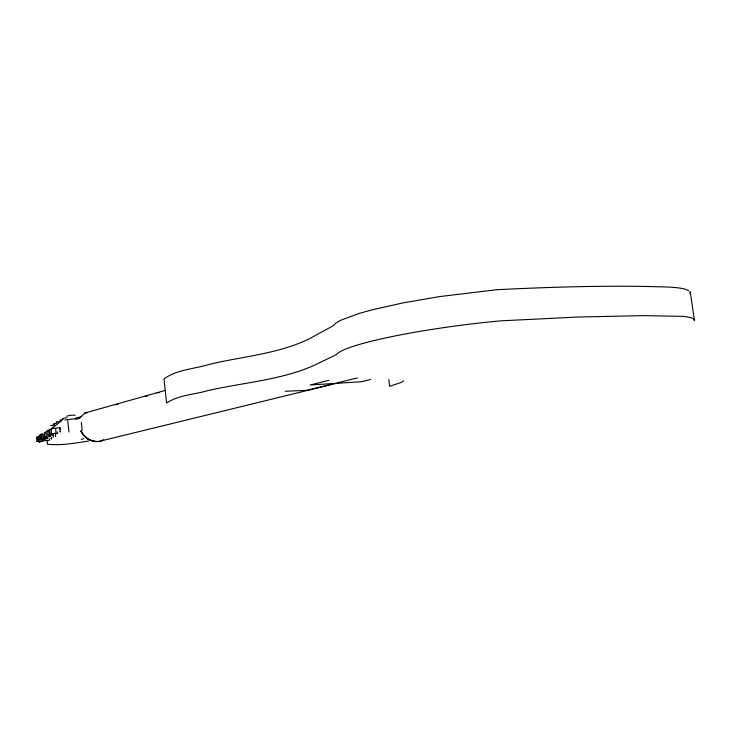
<?xml version="1.0" encoding="UTF-8"?>
<svg xmlns="http://www.w3.org/2000/svg" width="731" height="731" viewBox="0 0 731 731"><rect width="100%" height="100%" fill="white"/><g stroke="black" fill="none" stroke-linecap="round" stroke-linejoin="round"><path stroke-width="1.1" d="M44.015 439.084L43.732 439.733M40.744 441.067L39.776 442.228L38.606 441.259L36.915 441.341L36.55 437.12L38.24 437.028L37.939 439.176L38.423 439.139L38.24 437.028L39.209 435.859M51.874 428.668L59.933 427.562L60.307 432.058L60.024 431.555M41.877 440.967L49.352 440.281L49.47 438.984M59.851 427.544L59.723 429.435M403.622 380.796L401.758 382.24L389.641 386.315L388.81 379.535M81.287 439.386L83.727 438.618M43.906 438.984L42.928 440.153L41.74 439.176L40.031 439.258L39.657 434.991L42.361 433.721L41.375 434.899M75.933 419.009L79.332 418.068L84.906 412.997L165.142 390.445M50.64 429.307L61.879 420.563M49.799 429.508L46.994 430.833L47.378 435.228L49.169 435.128L50.393 436.133L50.275 435.027M47.031 431.409L44.271 432.715L44.646 437.056L46.409 436.964L47.616 437.96M75.083 415.573C75.229 414.605 67.773 415.382 66.795 416.341M38.24 437.028L38.606 441.259M43.175 434.433L43.549 438.755L45.103 439.633L44.993 438.545M41.74 439.176L41.009 435M46.409 436.964L45.678 432.697M48.438 430.806L49.169 435.128M51.179 429.28L51.563 433.757L53.144 434.68L53.034 433.556M75.229 418.306L81.826 416.478M75.951 419.027L80.355 417.821M77.961 418.434L79.332 418.068M328.868 380.339L310.081 385.018L361.416 381.719L370.553 379.553M332.093 384.04L307.02 390.272L285.254 391.286M337.923 382.706L357.358 377.945M100.75 440.994L339.367 382.624M51.81 434.826L53.272 434.826L48.822 435.228M88.597 441.04C75.101 443.15 61.048 445.7 47.469 444.22L47.058 440.016M62.994 419.503L59.915 420.224L61.349 420.371M56.689 423.121L53.683 423.816L54.368 423.943M64.995 419.905L66.987 419.667M74.708 418.854L68.878 419.493M66.868 417.657L62.601 418.525L63.295 418.662M60.362 421.348L56.196 422.189L56.89 422.317M54.825 424.729L50.759 425.552L53.089 425.634M38.049 439.258L39.118 439.157M43.549 438.755L47.908 438.362L46.08 438.445M40.031 439.258L44.628 438.993M36.915 441.341L39.675 441.159L39.776 442.228M38.231 441.378L42.517 440.985M51.563 433.757L56.077 433.355L55.684 428.878M37.866 437.129L41.082 436.836M44.646 437.056L50.466 436.672M51.91 433.666L50.092 433.766L49.699 429.316M54.158 433.456L56.077 433.355M84.906 412.997L87.135 412.887M43.906 438.646L42.17 438.737L41.804 434.433M114.685 404.627L118.093 404.462M143.651 396.485L147.032 396.339M156.918 392.757L159.184 392.657M102.642 440.281A18.778 16.411 75 0 1 95.907 441.579L94.427 441.433A19.024 16.63 75 0 1 81.04 431.226L82.941 434.305L87.857 438.911L91.073 440.583L97.479 441.57A18.878 16.502 75 0 0 103.564 439.797M51.992 428.247L52.267 428.75M94.262 441.423L88.058 439.075L84.906 436.544M86.103 437.622L82.685 433.894L80.812 430.669M53.043 437.54L53.336 435.978M57.356 433.867L57.648 431.829M51.088 438.353L51.435 439.203L51.535 437.366M55.2 435.639L55.538 436.498L55.547 433.711M690.274 291.824L694.45 320.699L693.152 318.533L691.023 317.656L683.787 316.368L643.545 315.637L578.449 317.016L500.845 320.836A127.569 14.492 -7.4 0 0 336.479 354.599L312.959 365.893C279.799 380.275 243.039 382.551 208.07 390.582C194.464 394.585 178.519 395.023 166.604 403.019L164 378.96C176.482 369.557 194.163 369.064 208.856 364.495C242.537 356.317 278.328 354.087 309.725 338.563L333.025 325.88L335.767 323.139L341.066 320.105L359.213 313.425L371.814 309.907L402.882 302.926L439.441 296.603L496.751 289.732A535.357 57.411 -6.5 0 1 661.656 286.872A127.724 15.589 -8 0 1 688.629 290.7M81.36 422.518L82.174 430.468M67.681 419.603L68.952 432.076M689.799 291.897A127.724 15.589 -8 0 1 690.027 293.222"/></g></svg>
